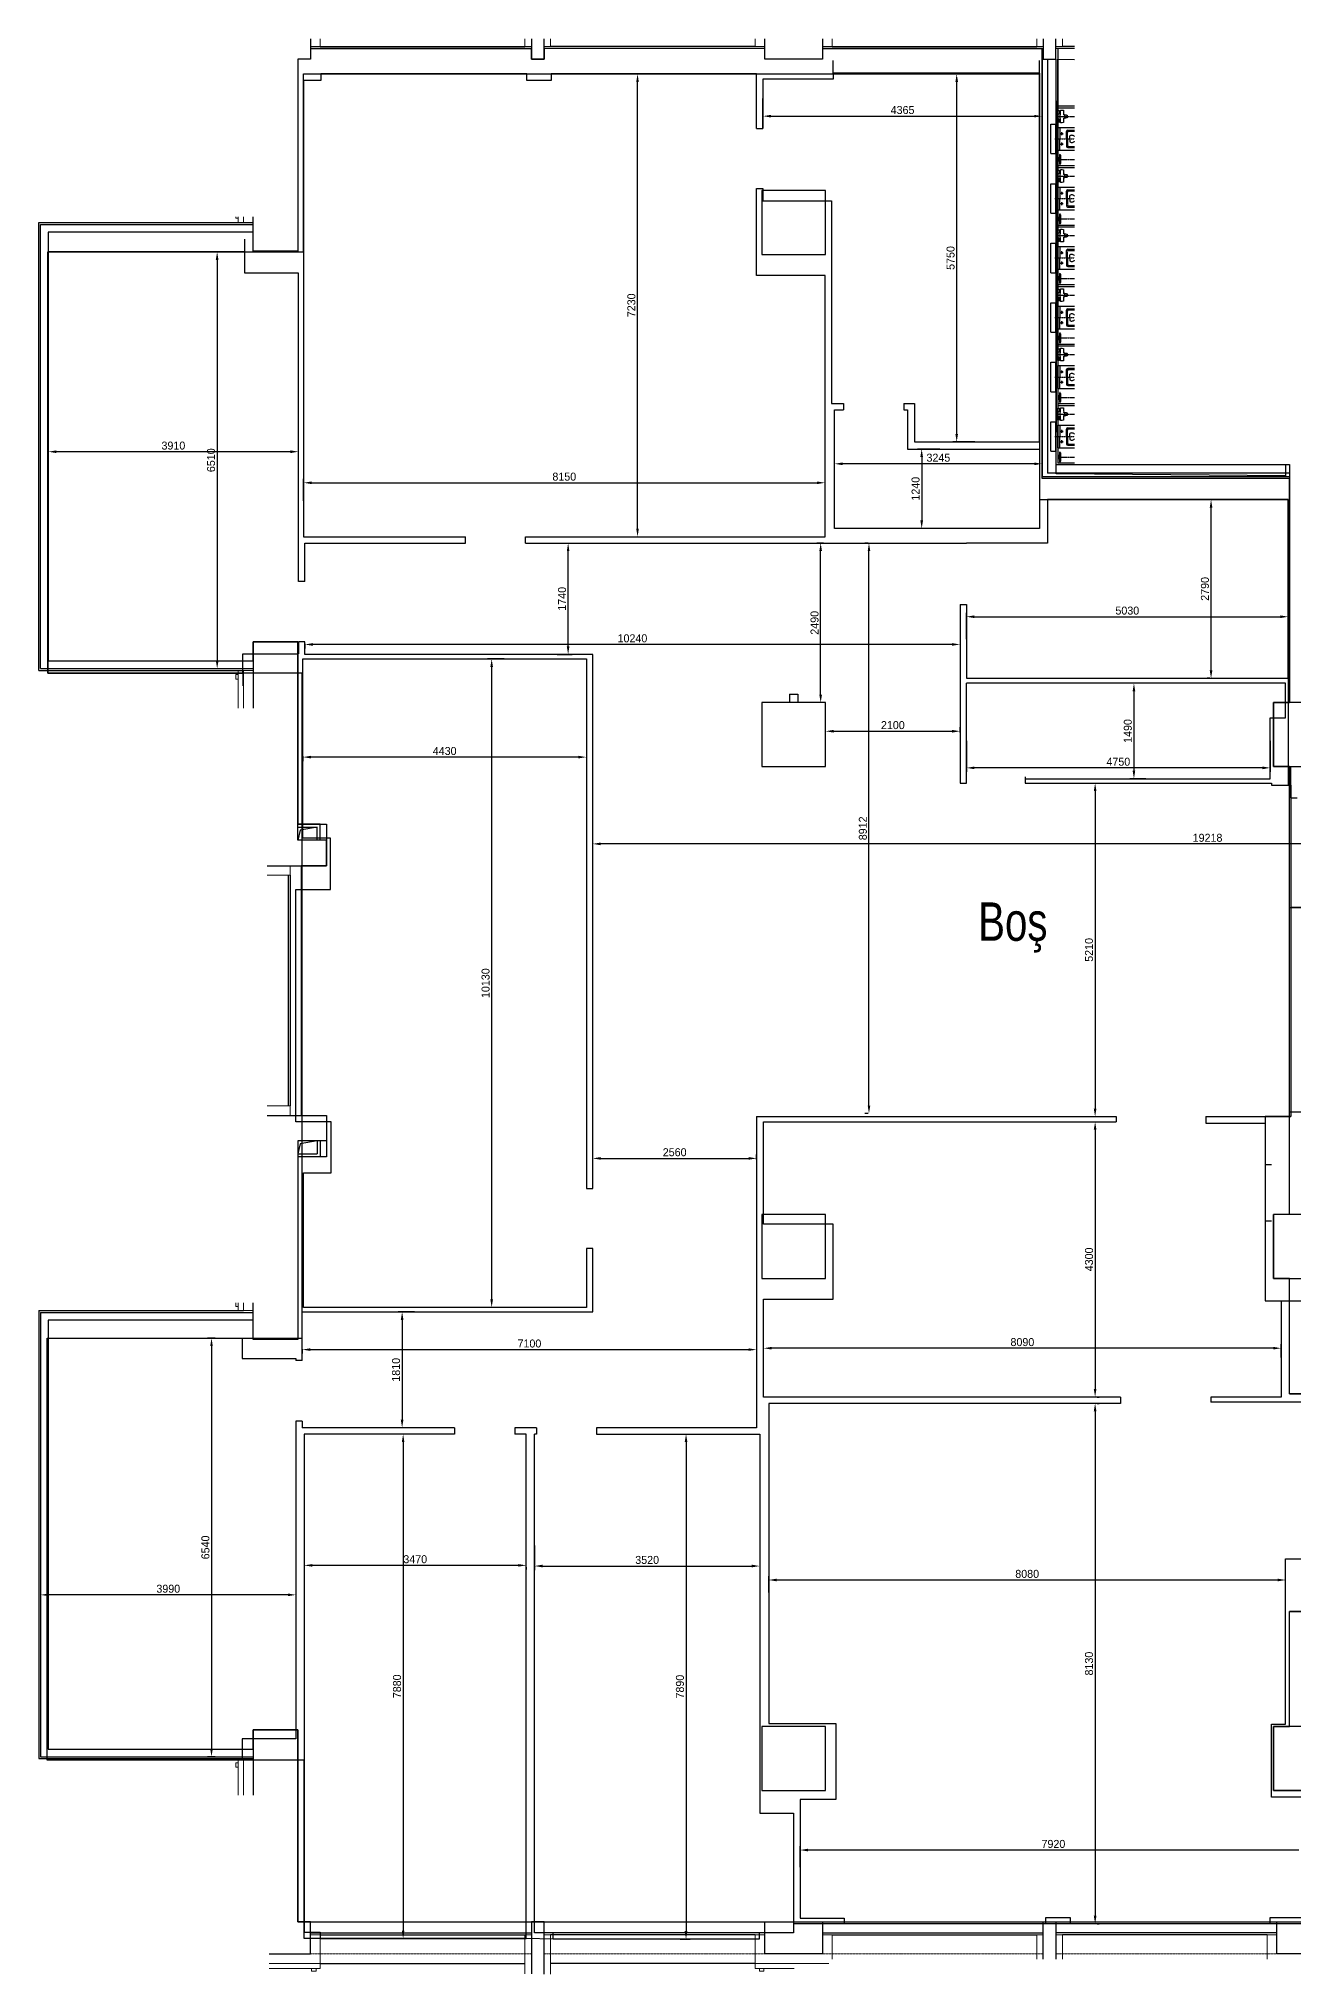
# Model space of a CAD drawing. Header units: millimetres. Extents: x 1339837 to 1379244, y -128283 to -98044.
# Drawn here: x 1339837 to 1359447, y -128283 to -98044 of the extents above; entities that cross this region are included whole.
import ezdxf

# ---------------------------------------------------------------- set-up
doc = ezdxf.new("R2010")
doc.units = ezdxf.units.MM
doc.linetypes.add('DASHDOT2', pattern=[12.7, 6.35, -3.175, 0, -3.175])
doc.linetypes.add('HIDDEN', pattern=[0.375, 0.25, -0.125])
for name, color, linetype in [('Baca', 7, 'Continuous'), ('Divar-esas', 7, 'Continuous'), ('Divar-komek', 7, 'Continuous'), ('Kafel', 7, 'Continuous'), ('OFFICE_BOUNDARY', 3, 'Continuous'), ('Pencere', 7, 'Continuous'), ('plita 2', 7, 'Continuous'), ('Santexnika', 7, 'Continuous'), ('sutun1', 7, 'Continuous'), ('Tavan', 7, 'Continuous')]:
    doc.layers.add(name, color=color, linetype=linetype)
doc.layers.add('Fasad detali', color=37, linetype='Continuous', lineweight=20)
doc.layers.add('obl. keramogranit', color=138, linetype='Continuous', lineweight=18, true_color=0x005252)
doc.layers.add('plita', color=182, linetype='Continuous', lineweight=5, true_color=0x3a07c5)
doc.styles.add('Yazilar', font='txt', dxfattribs={"width": 0.75})

msp = doc.modelspace()

# ---------------------------------------------------------------- linework, layer by layer
at = {"color": 1, "lineweight": 30}
for p, q in [((1343977, -101374), (1343977, -98594)), ((1343977, -98594), (1355477, -98594)), ((1355477, -98584), (1355477, -105244)), ((1339977, -107954), (1339977, -101374)), ((1339977, -101374), (1343977, -101374)), ((1355477, -105244), (1359367, -105244)), ((1359367, -105244), (1359367, -109704)), ((1343957, -107954), (1339977, -107954)), ((1343957, -118344), (1343957, -107954)), ((1359367, -109704), (1359407, -109704)), ((1359407, -109704), (1359407, -114884)), ((1359407, -114884), (1359007, -114884)), ((1359007, -114884), (1359007, -117764)), ((1359007, -117764), (1360057, -117764)), ((1339967, -124936), (1339967, -118344)), ((1339967, -118344), (1343957, -118344)), ((1343987, -124936), (1339967, -124936)), ((1343987, -127724), (1343987, -124936)), ((1359657, -127494), (1351637, -127494)), ((1351637, -127494), (1351637, -127634)), ((1347457, -127724), (1343987, -127724)), ((1347877, -127734), (1347457, -127724)), ((1351097, -127734), (1347877, -127734)), ((1351637, -127634), (1351097, -127634)), ((1351097, -127634), (1351097, -127734))]:
    msp.add_line(p, q, dxfattribs=at)
at = {"color": 18, "lineweight": -3, "true_color": 0x000000}
for p, q in [((1343977, -101374), (1343977, -98594)), ((1343977, -98594), (1355477, -98594)), ((1355477, -98584), (1355477, -105244)), ((1339977, -107954), (1339977, -101374)), ((1339977, -101374), (1343977, -101374)), ((1355477, -105244), (1359367, -105244)), ((1359367, -105244), (1359367, -109704)), ((1343957, -107954), (1339977, -107954)), ((1343957, -118344), (1343957, -107954)), ((1359407, -109704), (1359407, -109414)), ((1359407, -109414), (1360135, -109414)), ((1359367, -109704), (1359407, -109704)), ((1366235, -111614), (1359407, -111614)), ((1359407, -111614), (1359407, -114884)), ((1359407, -114884), (1359007, -114884)), ((1359007, -114884), (1359007, -117764)), ((1359007, -117764), (1360057, -117764)), ((1339967, -124936), (1339967, -118344)), ((1339967, -118344), (1343957, -118344)), ((1343987, -124936), (1339967, -124936)), ((1343987, -127724), (1343987, -124936)), ((1359657, -127494), (1351637, -127494)), ((1351637, -127494), (1351637, -127634)), ((1347457, -127724), (1343987, -127724)), ((1347877, -127734), (1347457, -127724)), ((1351097, -127734), (1347877, -127734)), ((1351637, -127634), (1351097, -127634)), ((1351097, -127634), (1351097, -127734))]:
    msp.add_line(p, q, dxfattribs=at)
at = {"color": 0, "lineweight": -2, "transparency": 16777216}
for p, q in [((1348853, -98594), (1349259, -98594)), ((1349197, -105699), (1349197, -98719)), ((1354470, -98594), (1354123, -98594)), ((1354185, -104219), (1354185, -98719)), ((1351157, -99090), (1351157, -99316)), ((1355522, -99090), (1355522, -99316)), ((1351282, -99254), (1355397, -99254)), ((1342363, -101374), (1342689, -101374)), ((1342626, -101499), (1342626, -107759)), ((1339987, -104445), (1339987, -104558)), ((1343772, -104496), (1340112, -104496)), ((1343897, -104495), (1343897, -104433)), ((1352277, -104737), (1352277, -104623)), ((1353921, -104454), (1353575, -104454)), ((1353638, -104579), (1353638, -105569)), ((1354470, -104344), (1354123, -104344)), ((1355522, -104857), (1355522, -104623)), ((1343977, -105264), (1343977, -104919)), ((1352127, -105264), (1352127, -104919)), ((1355397, -104685), (1352402, -104685)), ((1344102, -104981), (1352002, -104981)), ((1358140, -105244), (1358099, -105244)), ((1358161, -107909), (1358161, -105369)), ((1348853, -105824), (1349259, -105824)), ((1353921, -105694), (1353575, -105694)), ((1347940, -105924), (1348174, -105924)), ((1348112, -107539), (1348112, -106049)), ((1352105, -105924), (1351997, -105924)), ((1352059, -108289), (1352059, -106049)), ((1352799, -105924), (1352752, -105924)), ((1352814, -114710), (1352814, -106049)), ((1354337, -107427), (1354337, -107012)), ((1359367, -107427), (1359367, -107012)), ((1354237, -107306), (1354237, -107570)), ((1354462, -107074), (1359242, -107074)), ((1343997, -107495), (1343997, -107570)), ((1354112, -107507), (1344122, -107507)), ((1342363, -107884), (1342689, -107884)), ((1347111, -107734), (1346854, -107734)), ((1346917, -117739), (1346917, -107859)), ((1347940, -107664), (1348174, -107664)), ((1357227, -108114), (1356893, -108114)), ((1356956, -108239), (1356956, -109479)), ((1358140, -108034), (1358099, -108034)), ((1352105, -108414), (1351997, -108414)), ((1352137, -108882), (1352137, -108800)), ((1354237, -108882), (1354237, -108800)), ((1352262, -108863), (1354112, -108863)), ((1354337, -109012), (1354337, -109497)), ((1359087, -109012), (1359087, -109497)), ((1343967, -109250), (1343967, -109330)), ((1348272, -109267), (1344092, -109267)), ((1348397, -109250), (1348397, -109330)), ((1358962, -109435), (1354462, -109435)), ((1356238, -109674), (1356411, -109674)), ((1357140, -109604), (1356893, -109604)), ((1356349, -109799), (1356349, -114759)), ((1348497, -110593), (1348497, -110561)), ((1367589, -110623), (1348622, -110623)), ((1352799, -114835), (1352752, -114835)), ((1356238, -114884), (1356411, -114884)), ((1356349, -115089), (1356349, -119139)), ((1356380, -114964), (1356411, -114964)), ((1348497, -115553), (1348497, -115474)), ((1351057, -115553), (1351057, -115474)), ((1348622, -115536), (1350932, -115536)), ((1347111, -117864), (1346854, -117864)), ((1345709, -117934), (1345454, -117934)), ((1345517, -118059), (1345517, -119619)), ((1342597, -118344), (1342475, -118344)), ((1342538, -118469), (1342538, -124759)), ((1343957, -118515), (1343957, -118586)), ((1344082, -118524), (1350932, -118524)), ((1351057, -118515), (1351057, -118586)), ((1351167, -118649), (1351167, -118439)), ((1359132, -118502), (1351292, -118502)), ((1359257, -118649), (1359257, -118439)), ((1356380, -119264), (1356411, -119264)), ((1356380, -119364), (1356411, -119364)), ((1345549, -119744), (1345454, -119744)), ((1356349, -119489), (1356349, -127369)), ((1346305, -119844), (1345470, -119844)), ((1345533, -119969), (1345533, -127599)), ((1349863, -119844), (1350017, -119844)), ((1349955, -119969), (1349955, -127609)), ((1343987, -121154), (1343987, -121957)), ((1347587, -121585), (1347587, -121967)), ((1351107, -121585), (1351107, -121967)), ((1339867, -121884), (1339867, -122417)), ((1343857, -121884), (1343857, -122417)), ((1347332, -121894), (1344112, -121894)), ((1347457, -121920), (1347457, -121957)), ((1347712, -121905), (1350982, -121905)), ((1351247, -122320), (1351247, -122061)), ((1359202, -122123), (1351372, -122123)), ((1359327, -122320), (1359327, -122061)), ((1343732, -122355), (1339992, -122355)), ((1342597, -124884), (1342475, -124884)), ((1351737, -126608), (1351737, -126280)), ((1359532, -126342), (1351862, -126342)), ((1356380, -127494), (1356411, -127494)), ((1346305, -127724), (1345470, -127724)), ((1349863, -127734), (1350017, -127734))]:
    msp.add_line(p, q, dxfattribs=at)
for points in [[(1352257, -98584), (1352257, -98384)], [(1355477, -98584), (1355477, -98384)], [(1351057, -99444), (1351057, -98594), (1347847, -98594), (1347847, -98694), (1347467, -98694), (1347467, -98594), (1344247, -98594), (1344247, -98694), (1343977, -98694), (1343977, -105824), (1346507, -105824)], [(1353357, -103744), (1353527, -103744), (1353527, -104344), (1355477, -104344), (1355477, -98584), (1352257, -98584), (1352257, -98674), (1351157, -98674), (1351157, -99444)], [(1351157, -99444), (1351157, -98976)], [(1351057, -99444), (1351157, -99444)], [(1347447, -105824), (1352127, -105824), (1352127, -101744), (1351057, -101744), (1351057, -100384)], [(1351057, -100384), (1351157, -100384)], [(1351157, -100384), (1351157, -100574), (1352227, -100574), (1352227, -103744), (1352417, -103744)], [(1343057, -101374), (1343057, -101174)], [(1343897, -106524), (1343897, -101704), (1343057, -101704), (1343057, -101374), (1339977, -101374), (1339977, -107954), (1343027, -107954), (1343027, -107654), (1343897, -107654)], [(1353357, -103844), (1353417, -103844), (1353417, -104454), (1355477, -104454), (1355477, -105694), (1352277, -105694), (1352277, -103844), (1352417, -103844)], [(1352417, -103744), (1352417, -103844)], [(1353357, -103744), (1353357, -103844)], [(1354337, -106884), (1354337, -108034), (1359367, -108034), (1359367, -105244), (1355607, -105244), (1355607, -105924), (1354337, -105924)], [(1346507, -105924), (1346507, -105824)], [(1347447, -105924), (1347447, -105824)], [(1343997, -106524), (1343997, -105924), (1346507, -105924)], [(1347447, -105924), (1354237, -105924)], [(1354237, -105924), (1354337, -105924)], [(1343997, -106524), (1343897, -106524)], [(1354237, -106884), (1354237, -109674), (1354337, -109674), (1354337, -109574)], [(1354237, -106884), (1354337, -106884)], [(1343997, -107464), (1343897, -107464)], [(1343897, -107464), (1343897, -107654)], [(1348397, -116004), (1348497, -116004), (1348497, -107664), (1343997, -107664), (1343997, -107464)], [(1343027, -107954), (1343027, -108154)], [(1348397, -116944), (1348397, -117864), (1343977, -117864), (1343977, -115764), (1344407, -115764), (1344407, -114964), (1343857, -114964), (1343857, -111334), (1344397, -111334), (1344397, -110534), (1343967, -110534), (1343967, -107734), (1348397, -107734), (1348397, -116004)], [(1355257, -109604), (1359087, -109604), (1359087, -108654), (1359327, -108654), (1359327, -108114), (1354337, -108114)], [(1354337, -109574), (1354337, -108114)], [(1355257, -109574), (1355257, -109674), (1359107, -109674)], [(1359107, -109674), (1359107, -109704), (1359407, -109704)], [(1359407, -109904), (1359407, -109704)], [(1359407, -109904), (1359507, -109904)], [(1359407, -111614), (1359407, -114884)], [(1359407, -111614), (1359507, -111614)], [(1351057, -114884), (1351057, -119744), (1348557, -119744)], [(1351057, -114884), (1356677, -114884)], [(1356677, -114884), (1356677, -114964)], [(1358077, -114884), (1358077, -114984)], [(1358077, -114884), (1359407, -114884)], [(1356747, -119264), (1351167, -119264), (1351167, -117734), (1352257, -117734), (1352257, -116564), (1351167, -116564), (1351167, -114964), (1356677, -114964)], [(1358077, -114984), (1359007, -114984), (1359007, -115634), (1359007, -116514)], [(1359007, -115634), (1359107, -115634)], [(1359007, -116514), (1359007, -117764), (1359257, -117764), (1359257, -119264), (1358157, -119264)], [(1359007, -116514), (1359107, -116514)], [(1343957, -117934), (1348497, -117934), (1348497, -116944), (1348397, -116944)], [(1363907, -117994), (1363807, -117994), (1363807, -116844), (1362097, -116844), (1362097, -117274), (1360297, -117274), (1360297, -117504), (1360057, -117504), (1360057, -119344), (1358157, -119344)], [(1343957, -118694), (1343957, -117934)], [(1339967, -124924), (1339967, -118344), (1343017, -118344), (1343017, -118664), (1343857, -118664), (1343857, -118694)], [(1343957, -118694), (1343857, -118694)], [(1356747, -119364), (1351247, -119364), (1351247, -124364), (1352297, -124364), (1352297, -125554), (1351737, -125554), (1351737, -127404), (1352427, -127404), (1352427, -127494)], [(1356747, -119264), (1356747, -119364)], [(1358157, -119264), (1358157, -119344)], [(1343857, -119644), (1343857, -124604), (1343017, -124604), (1343017, -124924), (1339967, -124924)], [(1343957, -119644), (1343857, -119644)], [(1343957, -119644), (1343957, -119744)], [(1346337, -119744), (1343957, -119744)], [(1346337, -119744), (1346337, -119844)], [(1347617, -119744), (1347277, -119744)], [(1347277, -119744), (1347277, -119844)], [(1347617, -119744), (1347617, -119844)], [(1348557, -119744), (1348557, -119844)], [(1346337, -119844), (1343987, -119844), (1343987, -127624), (1344237, -127624), (1344237, -127724), (1347457, -127724), (1347457, -119847), (1347277, -119847)], [(1348557, -119844), (1351107, -119844), (1351107, -125764), (1351637, -125764), (1351637, -127634), (1351097, -127634), (1351097, -127734), (1347877, -127734), (1347877, -127634), (1347587, -127634), (1347587, -119844)], [(1347617, -119844), (1347587, -119844)], [(1359087, -127494), (1359087, -127394), (1359657, -127394), (1359657, -125514), (1359107, -125514), (1359107, -124374), (1359327, -124374), (1359327, -121794), (1360067, -121794), (1360067, -124124)], [(1355577, -127494), (1352427, -127494)], [(1355577, -127494), (1355577, -127394), (1355957, -127394), (1355957, -127494)], [(1359087, -127494), (1355957, -127494)]]:
    msp.add_lwpolyline(points)
at = {"color": 0, "transparency": 16777216}
for points in [[(1349176, -98719), (1349217, -98719), (1349197, -98594)], [(1354165, -98719), (1354206, -98719), (1354185, -98594)], [(1351282, -99233), (1351282, -99274), (1351157, -99254)], [(1355397, -99233), (1355397, -99274), (1355522, -99254)], [(1342605, -101499), (1342647, -101499), (1342626, -101374)], [(1354165, -104219), (1354206, -104219), (1354185, -104344)], [(1340112, -104475), (1340112, -104517), (1339987, -104496)], [(1343772, -104475), (1343772, -104517), (1343897, -104496)], [(1353617, -104579), (1353659, -104579), (1353638, -104454)], [(1352402, -104664), (1352402, -104706), (1352277, -104685)], [(1355397, -104664), (1355397, -104706), (1355522, -104685)], [(1344102, -104961), (1344102, -105002), (1343977, -104981)], [(1352002, -104961), (1352002, -105002), (1352127, -104981)], [(1358140, -105369), (1358182, -105369), (1358161, -105244)], [(1349176, -105699), (1349217, -105699), (1349197, -105824)], [(1353617, -105569), (1353659, -105569), (1353638, -105694)], [(1348091, -106049), (1348132, -106049), (1348112, -105924)], [(1352038, -106049), (1352080, -106049), (1352059, -105924)], [(1352794, -106049), (1352835, -106049), (1352814, -105924)], [(1354462, -107053), (1354462, -107095), (1354337, -107074)], [(1359242, -107053), (1359242, -107095), (1359367, -107074)], [(1344122, -107486), (1344122, -107528), (1343997, -107507)], [(1348091, -107539), (1348132, -107539), (1348112, -107664)], [(1354112, -107486), (1354112, -107528), (1354237, -107507)], [(1342605, -107759), (1342647, -107759), (1342626, -107884)], [(1346896, -107859), (1346937, -107859), (1346917, -107734)], [(1358140, -107909), (1358182, -107909), (1358161, -108034)], [(1356935, -108239), (1356976, -108239), (1356956, -108114)], [(1352038, -108289), (1352080, -108289), (1352059, -108414)], [(1352262, -108842), (1352262, -108884), (1352137, -108863)], [(1354112, -108842), (1354112, -108884), (1354237, -108863)], [(1344092, -109246), (1344092, -109288), (1343967, -109267)], [(1348272, -109246), (1348272, -109288), (1348397, -109267)], [(1354462, -109414), (1354462, -109456), (1354337, -109435)], [(1358962, -109414), (1358962, -109456), (1359087, -109435)], [(1356328, -109799), (1356370, -109799), (1356349, -109674)], [(1356935, -109479), (1356976, -109479), (1356956, -109604)], [(1348622, -110602), (1348622, -110644), (1348497, -110623)], [(1352794, -114710), (1352835, -114710), (1352814, -114835)], [(1356328, -114759), (1356370, -114759), (1356349, -114884)], [(1356328, -115089), (1356370, -115089), (1356349, -114964)], [(1348622, -115515), (1348622, -115557), (1348497, -115536)], [(1350932, -115515), (1350932, -115557), (1351057, -115536)], [(1346896, -117739), (1346937, -117739), (1346917, -117864)], [(1345496, -118059), (1345538, -118059), (1345517, -117934)], [(1342517, -118469), (1342558, -118469), (1342538, -118344)], [(1344082, -118503), (1344082, -118544), (1343957, -118524)], [(1350932, -118503), (1350932, -118544), (1351057, -118524)], [(1351292, -118481), (1351292, -118522), (1351167, -118502)], [(1359132, -118481), (1359132, -118522), (1359257, -118502)], [(1356328, -119139), (1356370, -119139), (1356349, -119264)], [(1356328, -119489), (1356370, -119489), (1356349, -119364)], [(1345496, -119619), (1345538, -119619), (1345517, -119744)], [(1345512, -119969), (1345553, -119969), (1345533, -119844)], [(1349934, -119969), (1349976, -119969), (1349955, -119844)], [(1344112, -121874), (1344112, -121915), (1343987, -121894)], [(1347332, -121874), (1347332, -121915), (1347457, -121894)], [(1347712, -121884), (1347712, -121926), (1347587, -121905)], [(1350982, -121884), (1350982, -121926), (1351107, -121905)], [(1351372, -122102), (1351372, -122144), (1351247, -122123)], [(1359202, -122102), (1359202, -122144), (1359327, -122123)], [(1339992, -122334), (1339992, -122376), (1339867, -122355)], [(1343732, -122334), (1343732, -122376), (1343857, -122355)], [(1342517, -124759), (1342558, -124759), (1342538, -124884)], [(1351862, -126321), (1351862, -126363), (1351737, -126342)], [(1345512, -127599), (1345553, -127599), (1345533, -127724)], [(1349934, -127609), (1349976, -127609), (1349955, -127734)], [(1356328, -127369), (1356370, -127369), (1356349, -127494)]]:
    msp.add_solid(points, dxfattribs=at)
at = {"layer": 'Baca'}
for points in [[(1344187, -110364), (1343922, -110411), (1343887, -110564)], [(1344187, -115264), (1343922, -115311), (1343887, -115464)]]:
    msp.add_lwpolyline(points, dxfattribs=at)
at = {"layer": 'Divar-esas'}
for p, q in [((1351572, -108284), (1351572, -108414)), ((1351572, -108284), (1351702, -108284)), ((1351702, -108284), (1351702, -108414))]:
    msp.add_line(p, q, dxfattribs=at)
at = {"layer": 'Divar-komek'}
for p, q in [((1355607, -98364), (1355607, -104829)), ((1355737, -98364), (1355737, -104699)), ((1359387, -104829), (1355607, -104829)), ((1359387, -104699), (1355737, -104699)), ((1344237, -128114), (1347437, -128114)), ((1351037, -128114), (1347837, -128114))]:
    msp.add_line(p, q, dxfattribs=at)
at = {"layer": 'Fasad detali'}
for p, q in [((1342917, -100849), (1342917, -100824)), ((1342957, -100849), (1342917, -100849)), ((1342957, -100914), (1342957, -100824)), ((1342957, -100914), (1343037, -100914)), ((1342957, -107914), (1342957, -108504)), ((1342957, -107914), (1343037, -107914)), ((1342917, -107979), (1342917, -108049)), ((1342957, -107979), (1342917, -107979)), ((1342957, -108049), (1342917, -108049)), ((1342917, -117849), (1342917, -117794)), ((1342957, -117849), (1342917, -117849)), ((1342957, -117914), (1342957, -117794)), ((1342957, -117914), (1343037, -117914)), ((1342917, -125049), (1342917, -124979)), ((1342957, -124979), (1342917, -124979)), ((1342957, -125049), (1342917, -125049)), ((1342957, -125486), (1342957, -124914)), ((1342957, -124914), (1343037, -124914)), ((1343437, -128194), (1344237, -128194)), ((1344102, -128194), (1344102, -128234)), ((1344172, -128194), (1344172, -128234)), ((1344237, -128194), (1344237, -128114)), ((1351037, -128194), (1351037, -128114)), ((1351037, -128194), (1351647, -128194)), ((1351102, -128194), (1351102, -128234)), ((1351172, -128194), (1351172, -128234)), ((1344102, -128234), (1344172, -128234)), ((1351102, -128234), (1351172, -128234))]:
    msp.add_line(p, q, dxfattribs=at)
at = {"layer": 'Kafel'}
for p, q in [((1355767, -98194), (1355767, -104674)), ((1355737, -98364), (1355737, -104674)), ((1356027, -104674), (1355767, -104674))]:
    msp.add_line(p, q, dxfattribs=at)
at = {"layer": 'obl. keramogranit'}
for p, q in [((1344087, -98164), (1344237, -98164)), ((1344237, -98164), (1344237, -98044)), ((1347437, -98164), (1347437, -98044)), ((1347537, -98164), (1347437, -98164)), ((1347737, -98164), (1347837, -98164)), ((1347837, -98164), (1347837, -98044)), ((1351037, -98164), (1351037, -98044)), ((1351037, -98164), (1351187, -98164)), ((1352237, -98164), (1352087, -98164)), ((1352237, -98164), (1352237, -98044)), ((1355437, -98164), (1355437, -98044)), ((1355537, -98164), (1355437, -98164)), ((1355737, -98164), (1355837, -98164)), ((1355837, -98164), (1355837, -98044)), ((1343037, -100824), (1343037, -100914)), ((1343037, -108504), (1343037, -107914)), ((1343037, -107914), (1343187, -107914)), ((1343767, -111114), (1343767, -110964)), ((1343407, -111114), (1343767, -111114)), ((1343407, -114714), (1343767, -114714)), ((1343767, -114714), (1343767, -114864)), ((1343037, -117794), (1343037, -117914)), ((1343037, -117914), (1343187, -117914)), ((1343037, -125486), (1343037, -124914)), ((1343037, -124914), (1343187, -124914)), ((1344087, -127664), (1344237, -127664)), ((1344237, -127664), (1344237, -128114)), ((1347437, -127664), (1347437, -128274)), ((1347437, -127664), (1347537, -127664)), ((1347837, -127664), (1347737, -127664)), ((1347837, -127664), (1347837, -128283)), ((1351037, -127664), (1351037, -128114)), ((1351037, -127664), (1351187, -127664)), ((1352237, -127664), (1352087, -127664)), ((1352237, -127664), (1352237, -128044)), ((1355437, -127664), (1355437, -128044)), ((1355437, -127664), (1355537, -127664)), ((1355837, -127664), (1355737, -127664)), ((1355837, -127664), (1355837, -128044)), ((1359037, -127664), (1359037, -128044)), ((1359037, -127664), (1359187, -127664)), ((1343437, -128114), (1344237, -128114)), ((1352187, -128114), (1351037, -128114))]:
    msp.add_line(p, q, dxfattribs=at)
at = {"layer": 'OFFICE_BOUNDARY'}
for points in [[(1359657, -127494), (1351637, -127494), (1351637, -127634), (1351097, -127634), (1351097, -127734), (1347877, -127734), (1347457, -127724), (1343987, -127724), (1343987, -124936), (1339967, -124936), (1339967, -118344), (1343957, -118344), (1343957, -107954), (1339977, -107954), (1339977, -101374), (1343977, -101374), (1343977, -98594), (1355477, -98594), (1355477, -98594), (1355477, -105244), (1359367, -105244), (1359367, -109704), (1359407, -109704), (1359407, -109414), (1360135, -109414)], [(1366235, -111614), (1359407, -111614), (1359407, -114884), (1359007, -114884), (1359007, -117764), (1360057, -117764)]]:
    msp.add_lwpolyline(points, dxfattribs=at)
at = {"layer": 'Pencere'}
for p, q in [((1344087, -98194), (1347537, -98194)), ((1344237, -98164), (1347437, -98164)), ((1351187, -98194), (1347737, -98194)), ((1351037, -98164), (1347837, -98164)), ((1352087, -98194), (1355537, -98194)), ((1352237, -98164), (1355437, -98164)), ((1356027, -98194), (1355737, -98194)), ((1356027, -98164), (1355837, -98164)), ((1339837, -100914), (1343187, -100914)), ((1339837, -107914), (1339837, -100914)), ((1339867, -100944), (1343187, -100944)), ((1339867, -107884), (1339867, -100944)), ((1339837, -107914), (1343037, -107914)), ((1339867, -107884), (1343187, -107884)), ((1343737, -111114), (1343737, -114714)), ((1343767, -111114), (1343767, -114714)), ((1339837, -117914), (1339837, -124914)), ((1339837, -117914), (1343037, -117914)), ((1339867, -117944), (1339867, -124884)), ((1339867, -117944), (1343187, -117944)), ((1339867, -124884), (1343187, -124884)), ((1339837, -124914), (1343187, -124914)), ((1344087, -127634), (1347537, -127634)), ((1344237, -127664), (1347437, -127664)), ((1351187, -127634), (1347737, -127634)), ((1351037, -127664), (1347837, -127664)), ((1352087, -127634), (1355537, -127634)), ((1352237, -127664), (1355437, -127664)), ((1359187, -127634), (1355737, -127634)), ((1359037, -127664), (1355837, -127664))]:
    msp.add_line(p, q, dxfattribs=at)
at = {"layer": 'plita', "linetype": 'HIDDEN', "ltscale": 5}
for p, q in [((1339987, -101064), (1343187, -101064)), ((1339987, -101064), (1339987, -107764)), ((1339987, -101064), (1339987, -107764)), ((1339987, -107764), (1343187, -107764)), ((1339987, -118064), (1343187, -118064)), ((1339987, -124764), (1339987, -118064)), ((1339987, -124764), (1339987, -118064)), ((1339987, -124764), (1343187, -124764)), ((1344087, -127964), (1347537, -127964)), ((1347737, -127964), (1351187, -127964)), ((1355537, -127964), (1352087, -127964)), ((1355737, -127964), (1359187, -127964))]:
    msp.add_line(p, q, dxfattribs=at)
at = {"layer": 'plita 2'}
for p, q in [((1343887, -110364), (1344187, -110364)), ((1343937, -110964), (1343937, -114864)), ((1343887, -115464), (1344187, -115464))]:
    msp.add_line(p, q, dxfattribs=at)
for points in [[(1344187, -110564), (1344187, -110364)], [(1344187, -115264), (1344187, -115464)]]:
    msp.add_lwpolyline(points, dxfattribs=at)
at = {"layer": 'Santexnika'}
for p, q in [((1355767, -99094), (1356027, -99094)), ((1355767, -99124), (1356027, -99124)), ((1355767, -99352), (1355767, -99166)), ((1355794, -99173), (1355794, -99217)), ((1355808, -99179), (1355794, -99179)), ((1355657, -99379), (1355737, -99379)), ((1355657, -99839), (1355657, -99379)), ((1355737, -99839), (1355737, -99379)), ((1355767, -99786), (1355767, -99431)), ((1355767, -99431), (1356027, -99431)), ((1355805, -99212), (1355794, -99212)), ((1355794, -99344), (1355794, -99300)), ((1355805, -99306), (1355794, -99306)), ((1355808, -99339), (1355794, -99339)), ((1355799, -99431), (1355799, -99609)), ((1355870, -99237), (1355870, -99280)), ((1355922, -99473), (1356027, -99473)), ((1355767, -99786), (1356027, -99786)), ((1355799, -99786), (1355799, -99609)), ((1355808, -99529), (1355852, -99529)), ((1355808, -99690), (1355852, -99690)), ((1355830, -99550), (1355830, -99505)), ((1355830, -99712), (1355830, -99666)), ((1355901, -99609), (1355901, -99494)), ((1355901, -99609), (1355901, -99723)), ((1355916, -99609), (1355916, -99511)), ((1355916, -99609), (1355916, -99706)), ((1355922, -99744), (1356027, -99744)), ((1355938, -99490), (1356027, -99490)), ((1355938, -99727), (1356027, -99727)), ((1355952, -99609), (1355952, -99562)), ((1355952, -99609), (1355952, -99655)), ((1355657, -99839), (1355737, -99839)), ((1355767, -99899), (1355767, -99958)), ((1355767, -100024), (1356027, -100024)), ((1355767, -100054), (1356027, -100054)), ((1355784, -99950), (1355784, -99907)), ((1355795, -99912), (1355784, -99912)), ((1355795, -99945), (1355784, -99945)), ((1355795, -100004), (1355795, -99854)), ((1355795, -99864), (1355812, -99864)), ((1355795, -99993), (1355812, -99993)), ((1355805, -99864), (1355805, -99854)), ((1355805, -100004), (1355805, -99993)), ((1355812, -99993), (1355812, -99864)), ((1355657, -100309), (1355737, -100309)), ((1355657, -100769), (1355657, -100309)), ((1355737, -100769), (1355737, -100309)), ((1355767, -100282), (1355767, -100096)), ((1355767, -100716), (1355767, -100361)), ((1355767, -100361), (1356027, -100361)), ((1355794, -100103), (1355794, -100147)), ((1355808, -100109), (1355794, -100109)), ((1355805, -100142), (1355794, -100142)), ((1355794, -100274), (1355794, -100230)), ((1355805, -100236), (1355794, -100236)), ((1355808, -100269), (1355794, -100269)), ((1355799, -100361), (1355799, -100539)), ((1355870, -100167), (1355870, -100210)), ((1355799, -100716), (1355799, -100539)), ((1355808, -100459), (1355852, -100459)), ((1355808, -100620), (1355852, -100620)), ((1355830, -100480), (1355830, -100435)), ((1355830, -100642), (1355830, -100596)), ((1355901, -100539), (1355901, -100424)), ((1355901, -100539), (1355901, -100653)), ((1355916, -100539), (1355916, -100441)), ((1355916, -100539), (1355916, -100636)), ((1355922, -100403), (1356027, -100403)), ((1355922, -100674), (1356027, -100674)), ((1355938, -100420), (1356027, -100420)), ((1355938, -100657), (1356027, -100657)), ((1355952, -100539), (1355952, -100492)), ((1355952, -100539), (1355952, -100585)), ((1355657, -100769), (1355737, -100769)), ((1355767, -100716), (1356027, -100716)), ((1355767, -100829), (1355767, -100888)), ((1355767, -100954), (1356027, -100954)), ((1355767, -100984), (1356027, -100984)), ((1355784, -100880), (1355784, -100837)), ((1355795, -100842), (1355784, -100842)), ((1355795, -100875), (1355784, -100875)), ((1355795, -100934), (1355795, -100784)), ((1355795, -100794), (1355812, -100794)), ((1355795, -100923), (1355812, -100923)), ((1355805, -100794), (1355805, -100784)), ((1355805, -100934), (1355805, -100923)), ((1355812, -100923), (1355812, -100794)), ((1355657, -101239), (1355737, -101239)), ((1355657, -101699), (1355657, -101239)), ((1355737, -101699), (1355737, -101239)), ((1355767, -101212), (1355767, -101026)), ((1355767, -101646), (1355767, -101291)), ((1355767, -101291), (1356027, -101291)), ((1355794, -101033), (1355794, -101077)), ((1355808, -101039), (1355794, -101039)), ((1355805, -101072), (1355794, -101072)), ((1355794, -101204), (1355794, -101160)), ((1355805, -101166), (1355794, -101166)), ((1355808, -101199), (1355794, -101199)), ((1355799, -101291), (1355799, -101469)), ((1355870, -101097), (1355870, -101140)), ((1355799, -101646), (1355799, -101469)), ((1355808, -101389), (1355852, -101389)), ((1355808, -101550), (1355852, -101550)), ((1355830, -101410), (1355830, -101365)), ((1355830, -101572), (1355830, -101526)), ((1355901, -101469), (1355901, -101354)), ((1355901, -101469), (1355901, -101583)), ((1355916, -101469), (1355916, -101371)), ((1355916, -101469), (1355916, -101566)), ((1355922, -101333), (1356027, -101333)), ((1355938, -101350), (1356027, -101350)), ((1355938, -101587), (1356027, -101587)), ((1355952, -101469), (1355952, -101422)), ((1355952, -101469), (1355952, -101515)), ((1355657, -101699), (1355737, -101699)), ((1355767, -101646), (1356027, -101646)), ((1355767, -101759), (1355767, -101818)), ((1355767, -101884), (1356027, -101884)), ((1355784, -101810), (1355784, -101767)), ((1355795, -101772), (1355784, -101772)), ((1355795, -101805), (1355784, -101805)), ((1355795, -101864), (1355795, -101714)), ((1355795, -101724), (1355812, -101724)), ((1355795, -101853), (1355812, -101853)), ((1355805, -101724), (1355805, -101714)), ((1355805, -101864), (1355805, -101853)), ((1355812, -101853), (1355812, -101724)), ((1355922, -101604), (1356027, -101604)), ((1355657, -102169), (1355737, -102169)), ((1355657, -102629), (1355657, -102169)), ((1355737, -102629), (1355737, -102169)), ((1355767, -101914), (1356027, -101914)), ((1355767, -102142), (1355767, -101956)), ((1355794, -101963), (1355794, -102007)), ((1355808, -101969), (1355794, -101969)), ((1355805, -102002), (1355794, -102002)), ((1355794, -102134), (1355794, -102090)), ((1355805, -102096), (1355794, -102096)), ((1355808, -102129), (1355794, -102129)), ((1355870, -102027), (1355870, -102070)), ((1355767, -102576), (1355767, -102221)), ((1355767, -102221), (1356027, -102221)), ((1355799, -102221), (1355799, -102399)), ((1355799, -102576), (1355799, -102399)), ((1355808, -102319), (1355852, -102319)), ((1355808, -102480), (1355852, -102480)), ((1355830, -102340), (1355830, -102295)), ((1355830, -102502), (1355830, -102456)), ((1355901, -102399), (1355901, -102284)), ((1355901, -102399), (1355901, -102513)), ((1355916, -102399), (1355916, -102301)), ((1355916, -102399), (1355916, -102496)), ((1355922, -102263), (1356027, -102263)), ((1355938, -102280), (1356027, -102280)), ((1355952, -102399), (1355952, -102352)), ((1355952, -102399), (1355952, -102445)), ((1355657, -102629), (1355737, -102629)), ((1355767, -102576), (1356027, -102576)), ((1355767, -102689), (1355767, -102748)), ((1355784, -102740), (1355784, -102697)), ((1355795, -102702), (1355784, -102702)), ((1355795, -102735), (1355784, -102735)), ((1355795, -102794), (1355795, -102644)), ((1355795, -102654), (1355812, -102654)), ((1355795, -102783), (1355812, -102783)), ((1355805, -102654), (1355805, -102644)), ((1355805, -102794), (1355805, -102783)), ((1355812, -102783), (1355812, -102654)), ((1355922, -102534), (1356027, -102534)), ((1355938, -102517), (1356027, -102517)), ((1355657, -103099), (1355737, -103099)), ((1355657, -103559), (1355657, -103099)), ((1355737, -103559), (1355737, -103099)), ((1355767, -102814), (1356027, -102814)), ((1355767, -102814), (1356027, -102814)), ((1355767, -102844), (1356027, -102844)), ((1355767, -102844), (1356027, -102844)), ((1355767, -103072), (1355767, -102886)), ((1355794, -102893), (1355794, -102937)), ((1355808, -102899), (1355794, -102899)), ((1355805, -102932), (1355794, -102932)), ((1355794, -103064), (1355794, -103020)), ((1355805, -103026), (1355794, -103026)), ((1355808, -103059), (1355794, -103059)), ((1355870, -102957), (1355870, -103000)), ((1355767, -103506), (1355767, -103151)), ((1355767, -103151), (1356027, -103151)), ((1355799, -103151), (1355799, -103329)), ((1355799, -103506), (1355799, -103329)), ((1355808, -103249), (1355852, -103249)), ((1355808, -103410), (1355852, -103410)), ((1355830, -103270), (1355830, -103225)), ((1355830, -103432), (1355830, -103386)), ((1355901, -103329), (1355901, -103214)), ((1355901, -103329), (1355901, -103443)), ((1355916, -103329), (1355916, -103231)), ((1355916, -103329), (1355916, -103426)), ((1355922, -103193), (1356027, -103193)), ((1355938, -103210), (1356027, -103210)), ((1355952, -103329), (1355952, -103282)), ((1355952, -103329), (1355952, -103375)), ((1355657, -103559), (1355737, -103559)), ((1355767, -103506), (1356027, -103506)), ((1355767, -103619), (1355767, -103678)), ((1355784, -103670), (1355784, -103627)), ((1355795, -103632), (1355784, -103632)), ((1355795, -103665), (1355784, -103665)), ((1355795, -103724), (1355795, -103574)), ((1355795, -103584), (1355812, -103584)), ((1355795, -103713), (1355812, -103713)), ((1355805, -103584), (1355805, -103574)), ((1355805, -103724), (1355805, -103713)), ((1355812, -103713), (1355812, -103584)), ((1355922, -103464), (1356027, -103464)), ((1355938, -103447), (1356027, -103447)), ((1355767, -103744), (1356027, -103744)), ((1355767, -103744), (1356027, -103744)), ((1355767, -103774), (1356027, -103774)), ((1355767, -103774), (1356027, -103774)), ((1355767, -104002), (1355767, -103816)), ((1355794, -103823), (1355794, -103867)), ((1355808, -103829), (1355794, -103829)), ((1355805, -103862), (1355794, -103862)), ((1355794, -103994), (1355794, -103950)), ((1355805, -103956), (1355794, -103956)), ((1355808, -103989), (1355794, -103989)), ((1355870, -103887), (1355870, -103930)), ((1355657, -104029), (1355737, -104029)), ((1355657, -104489), (1355657, -104029)), ((1355737, -104489), (1355737, -104029)), ((1355767, -104436), (1355767, -104081)), ((1355767, -104081), (1356027, -104081)), ((1355799, -104081), (1355799, -104259)), ((1355799, -104436), (1355799, -104259)), ((1355808, -104179), (1355852, -104179)), ((1355830, -104200), (1355830, -104155)), ((1355830, -104362), (1355830, -104316)), ((1355901, -104259), (1355901, -104144)), ((1355901, -104259), (1355901, -104373)), ((1355916, -104259), (1355916, -104161)), ((1355916, -104259), (1355916, -104356)), ((1355922, -104123), (1356027, -104123)), ((1355938, -104140), (1356027, -104140)), ((1355952, -104259), (1355952, -104212)), ((1355952, -104259), (1355952, -104305)), ((1355657, -104489), (1355737, -104489)), ((1355767, -104436), (1356027, -104436)), ((1355767, -104549), (1355767, -104608)), ((1355784, -104600), (1355784, -104557)), ((1355795, -104562), (1355784, -104562)), ((1355795, -104595), (1355784, -104595)), ((1355795, -104654), (1355795, -104504)), ((1355795, -104514), (1355812, -104514)), ((1355805, -104514), (1355805, -104504)), ((1355808, -104340), (1355852, -104340)), ((1355812, -104643), (1355812, -104514)), ((1355922, -104394), (1356027, -104394)), ((1355938, -104377), (1356027, -104377)), ((1355795, -104643), (1355812, -104643)), ((1355805, -104654), (1355805, -104643))]:
    msp.add_line(p, q, dxfattribs=at)
at = {"layer": 'Santexnika', "color": 26, "linetype": 'DASHDOT2', "true_color": 0x791e15}
for p, q in [((1355767, -99259), (1356027, -99259)), ((1355717, -99609), (1356027, -99609)), ((1355767, -99929), (1356027, -99929)), ((1355767, -100189), (1356027, -100189)), ((1355717, -100539), (1356027, -100539)), ((1355767, -100859), (1356027, -100859)), ((1355767, -101119), (1356027, -101119)), ((1355717, -101469), (1356027, -101469)), ((1355767, -101789), (1356027, -101789)), ((1355767, -102049), (1356027, -102049)), ((1355717, -102399), (1356027, -102399)), ((1355767, -102719), (1356027, -102719)), ((1355767, -102979), (1356027, -102979)), ((1355717, -103329), (1356027, -103329)), ((1355767, -103649), (1356027, -103649)), ((1355767, -103909), (1356027, -103909)), ((1355717, -104259), (1356027, -104259)), ((1355767, -104579), (1356027, -104579))]:
    msp.add_line(p, q, dxfattribs=at)
at = {"layer": 'Santexnika'}
for points in [[(1356027, -99571), (1356026, -99571), (1356017, -99563), (1356007, -99558), (1355996, -99554), (1355985, -99553), (1355974, -99554), (1355963, -99557), (1355952, -99562)], [(1355952, -99655), (1355963, -99660), (1355974, -99664), (1355985, -99665), (1355996, -99663), (1356007, -99660), (1356017, -99654), (1356026, -99647), (1356027, -99646)], [(1356027, -100501), (1356026, -100501), (1356017, -100493), (1356007, -100488), (1355996, -100484), (1355985, -100483), (1355974, -100484), (1355963, -100487), (1355952, -100492)], [(1355952, -100585), (1355963, -100590), (1355974, -100594), (1355985, -100595), (1355996, -100593), (1356007, -100590), (1356017, -100584), (1356026, -100577), (1356027, -100576)], [(1356027, -101431), (1356026, -101431), (1356017, -101423), (1356007, -101418), (1355996, -101414), (1355985, -101413), (1355974, -101414), (1355963, -101417), (1355952, -101422)], [(1355952, -101515), (1355963, -101520), (1355974, -101524), (1355985, -101525), (1355996, -101523), (1356007, -101520), (1356017, -101514), (1356026, -101507), (1356027, -101506)], [(1356027, -102361), (1356026, -102361), (1356017, -102353), (1356007, -102348), (1355996, -102344), (1355985, -102343), (1355974, -102344), (1355963, -102347), (1355952, -102352)], [(1355952, -102445), (1355963, -102450), (1355974, -102454), (1355985, -102455), (1355996, -102453), (1356007, -102450), (1356017, -102444), (1356026, -102437), (1356027, -102436)], [(1356027, -103291), (1356026, -103291), (1356017, -103283), (1356007, -103278), (1355996, -103274), (1355985, -103273), (1355974, -103274), (1355963, -103277), (1355952, -103282)], [(1355952, -103375), (1355963, -103380), (1355974, -103384), (1355985, -103385), (1355996, -103383), (1356007, -103380), (1356017, -103374), (1356026, -103367), (1356027, -103366)], [(1356027, -104221), (1356026, -104221), (1356017, -104213), (1356007, -104208), (1355996, -104204), (1355985, -104203), (1355974, -104204), (1355963, -104207), (1355952, -104212)], [(1355952, -104305), (1355963, -104310), (1355974, -104314), (1355985, -104315), (1355996, -104313), (1356007, -104310), (1356017, -104304), (1356026, -104297), (1356027, -104296)]]:
    msp.add_lwpolyline(points, dxfattribs=at)
for centre in [(1355830, -99529), (1355830, -99690), (1355830, -100459), (1355830, -100620), (1355830, -101389), (1355830, -101550), (1355830, -102319), (1355830, -102480), (1355830, -103249), (1355830, -103410), (1355830, -104179), (1355830, -104340)]:
    msp.add_circle(centre, 11.1, dxfattribs=at)
at = {"layer": 'Santexnika', "extrusion": (0, 0, -1)}
for centre, radius, start, end in [((-1355759, -99261), 95.7, 94.816, 110.1457), ((-1355788, -99179), 8.09, 112.9919, 138.4956), ((-1356677, -99259), 873, -6.4995, 6.4995), ((-1355820, -99362), 203, 87.1749, 99.4367), ((-1352447, -99437), 3417, 175.3885, 176.452), ((-1355759, -99129), 95.7, -110.1457, -94.816), ((-1355759, -99388), 95.7, 94.816, 110.1457), ((-1355759, -99256), 95.7, -110.1457, -94.816), ((-1355788, -99212), 8.09, -138.4956, -112.9919), ((-1355788, -99306), 8.09, 112.9919, 138.4956), ((-1355788, -99339), 8.09, -138.4956, -112.9919), ((-1355820, -99155), 203, -99.4367, -87.1749), ((-1352447, -99080), 3417, -176.452, -175.3885), ((-1355870, -99225), 12.7, -90.1961, -3.548), ((-1355870, -99292), 12.7, 3.548, 90.1961), ((-1355874, -99238), 3.69, 2.5378, 73.278), ((-1355874, -99280), 3.69, -73.278, -2.5378), ((-1355873, -99605), 371, 89.9348, 94.1243), ((-1355873, -98912), 371, -94.1243, -89.9348), ((-1355871, -99259), 37.6, 141.0864, -141.0864), ((-1355906, -99240), 3.74, 16.9044, 166.3079), ((-1355906, -99277), 3.74, -166.3079, -16.9044), ((-1355774, -99259), 137, 171.8724, -171.8724), ((-1356677, -100189), 873, -6.4995, 6.4995), ((-1355820, -100292), 203, 87.1749, 99.4367), ((-1355759, -100191), 95.7, 94.816, 110.1457), ((-1355759, -100059), 95.7, -110.1457, -94.816), ((-1355759, -100318), 95.7, 94.816, 110.1457), ((-1355759, -100186), 95.7, -110.1457, -94.816), ((-1355788, -100109), 8.09, 112.9919, 138.4956), ((-1355788, -100142), 8.09, -138.4956, -112.9919), ((-1355788, -100236), 8.09, 112.9919, 138.4956), ((-1355788, -100269), 8.09, -138.4956, -112.9919), ((-1355820, -100085), 203, -99.4367, -87.1749), ((-1352447, -100367), 3417, 175.3885, 176.452), ((-1352447, -100010), 3417, -176.452, -175.3885), ((-1355870, -100155), 12.7, -90.1961, -3.548), ((-1355870, -100222), 12.7, 3.548, 90.1961), ((-1355874, -100168), 3.69, 2.5378, 73.278), ((-1355874, -100210), 3.69, -73.278, -2.5378), ((-1355873, -100535), 371, 89.9348, 94.1243), ((-1355873, -99842), 371, -94.1243, -89.9348), ((-1355871, -100189), 37.6, 141.0864, -141.0864), ((-1355906, -100170), 3.74, 16.9044, 166.3079), ((-1355906, -100207), 3.74, -166.3079, -16.9044), ((-1355774, -100189), 137, 171.8724, -171.8724), ((-1355759, -101121), 95.7, 94.816, 110.1457), ((-1355759, -100989), 95.7, -110.1457, -94.816), ((-1355759, -101248), 95.7, 94.816, 110.1457), ((-1355759, -101116), 95.7, -110.1457, -94.816), ((-1355788, -101039), 8.09, 112.9919, 138.4956), ((-1355788, -101072), 8.09, -138.4956, -112.9919), ((-1355788, -101166), 8.09, 112.9919, 138.4956), ((-1355788, -101199), 8.09, -138.4956, -112.9919), ((-1356677, -101119), 873, -6.4995, 6.4995), ((-1355820, -101222), 203, 87.1749, 99.4367), ((-1355820, -101015), 203, -99.4367, -87.1749), ((-1352447, -101297), 3417, 175.3885, 176.452), ((-1352447, -100940), 3417, -176.452, -175.3885), ((-1355870, -101085), 12.7, -90.1961, -3.548), ((-1355870, -101152), 12.7, 3.548, 90.1961), ((-1355874, -101098), 3.69, 2.5378, 73.278), ((-1355874, -101140), 3.69, -73.278, -2.5378), ((-1355873, -101465), 371, 89.9348, 94.1243), ((-1355873, -100772), 371, -94.1243, -89.9348), ((-1355871, -101119), 37.6, 141.0864, -141.0864), ((-1355906, -101100), 3.74, 16.9044, 166.3079), ((-1355906, -101137), 3.74, -166.3079, -16.9044), ((-1355774, -101119), 137, 171.8724, -171.8724), ((-1355759, -102051), 95.7, 94.816, 110.1457), ((-1355759, -101919), 95.7, -110.1457, -94.816), ((-1355759, -102178), 95.7, 94.816, 110.1457), ((-1355759, -102046), 95.7, -110.1457, -94.816), ((-1355788, -101969), 8.09, 112.9919, 138.4956), ((-1355788, -102002), 8.09, -138.4956, -112.9919), ((-1355788, -102096), 8.09, 112.9919, 138.4956), ((-1355788, -102129), 8.09, -138.4956, -112.9919), ((-1356677, -102049), 873, -6.4995, 6.4995), ((-1355820, -102152), 203, 87.1749, 99.4367), ((-1355820, -101945), 203, -99.4367, -87.1749), ((-1352447, -102227), 3417, 175.3885, 176.452), ((-1352447, -101870), 3417, -176.452, -175.3885), ((-1355870, -102015), 12.7, -90.1961, -3.548), ((-1355870, -102082), 12.7, 3.548, 90.1961), ((-1355874, -102028), 3.69, 2.5378, 73.278), ((-1355874, -102070), 3.69, -73.278, -2.5378), ((-1355873, -102395), 371, 89.9348, 94.1243), ((-1355873, -101702), 371, -94.1243, -89.9348), ((-1355871, -102049), 37.6, 141.0864, -141.0864), ((-1355906, -102030), 3.74, 16.9044, 166.3079), ((-1355906, -102067), 3.74, -166.3079, -16.9044), ((-1355774, -102049), 137, 171.8724, -171.8724), ((-1355759, -102981), 95.7, 94.816, 110.1457), ((-1355759, -102849), 95.7, -110.1457, -94.816), ((-1355759, -103108), 95.7, 94.816, 110.1457), ((-1355759, -102976), 95.7, -110.1457, -94.816), ((-1355788, -102899), 8.09, 112.9919, 138.4956), ((-1355788, -102932), 8.09, -138.4956, -112.9919), ((-1355788, -103026), 8.09, 112.9919, 138.4956), ((-1355788, -103059), 8.09, -138.4956, -112.9919), ((-1356677, -102979), 873, -6.4995, 6.4995), ((-1355820, -103082), 203, 87.1749, 99.4367), ((-1355820, -102875), 203, -99.4367, -87.1749), ((-1352447, -103157), 3417, 175.3885, 176.452), ((-1352447, -102800), 3417, -176.452, -175.3885), ((-1355870, -102945), 12.7, -90.1961, -3.548), ((-1355870, -103012), 12.7, 3.548, 90.1961), ((-1355874, -102958), 3.69, 2.5378, 73.278), ((-1355874, -103000), 3.69, -73.278, -2.5378), ((-1355873, -103325), 371, 89.9348, 94.1243), ((-1355873, -102632), 371, -94.1243, -89.9348), ((-1355871, -102979), 37.6, 141.0864, -141.0864), ((-1355906, -102960), 3.74, 16.9044, 166.3079), ((-1355906, -102997), 3.74, -166.3079, -16.9044), ((-1355774, -102979), 137, 171.8724, -171.8724), ((-1355759, -103911), 95.7, 94.816, 110.1457), ((-1355759, -103779), 95.7, -110.1457, -94.816), ((-1355759, -104038), 95.7, 94.816, 110.1457), ((-1355759, -103906), 95.7, -110.1457, -94.816), ((-1355788, -103829), 8.09, 112.9919, 138.4956), ((-1355788, -103862), 8.09, -138.4956, -112.9919), ((-1355788, -103956), 8.09, 112.9919, 138.4956), ((-1355788, -103989), 8.09, -138.4956, -112.9919), ((-1356677, -103909), 873, -6.4995, 6.4995), ((-1355820, -104012), 203, 87.1749, 99.4367), ((-1355820, -103805), 203, -99.4367, -87.1749), ((-1352447, -104087), 3417, 175.3885, 176.452), ((-1352447, -103730), 3417, -176.452, -175.3885), ((-1355870, -103875), 12.7, -90.1961, -3.548), ((-1355870, -103942), 12.7, 3.548, 90.1961), ((-1355874, -103888), 3.69, 2.5378, 73.278), ((-1355874, -103930), 3.69, -73.278, -2.5378), ((-1355873, -104255), 371, 89.9348, 94.1243), ((-1355873, -103562), 371, -94.1243, -89.9348), ((-1355871, -103909), 37.6, 141.0864, -141.0864), ((-1355906, -103890), 3.74, 16.9044, 166.3079), ((-1355906, -103927), 3.74, -166.3079, -16.9044), ((-1355774, -103909), 137, 171.8724, -171.8724)]:
    msp.add_arc(centre, radius, start, end, dxfattribs=at)
at = {"layer": 'Santexnika'}
for centre, radius, start, end in [((1355922, -99495), 21.6, 89.5761, 178.3144), ((1355922, -99722), 21.6, -178.3144, -89.5761), ((1355938, -99511), 21.6, 89.5761, 178.3144), ((1355938, -99706), 21.6, -178.3144, -89.5761), ((1355761, -99936), 37.4, 57.4456, 81.9817), ((1355761, -99921), 37.4, -81.9817, -57.4456), ((1355778, -99912), 8.09, 41.5044, 67.0081), ((1355778, -99945), 8.09, -67.0081, -41.5044), ((1355800, -99854), 5, 0, 180), ((1355800, -100004), 5, 180, 0), ((1355922, -100425), 21.6, 89.5761, 178.3144), ((1355922, -100652), 21.6, -178.3144, -89.5761), ((1355938, -100441), 21.6, 89.5761, 178.3144), ((1355938, -100636), 21.6, -178.3144, -89.5761), ((1355761, -100866), 37.4, 57.4456, 81.9817), ((1355761, -100851), 37.4, -81.9817, -57.4456), ((1355778, -100842), 8.09, 41.5044, 67.0081), ((1355778, -100875), 8.09, -67.0081, -41.5044), ((1355800, -100784), 5, 0, 180), ((1355800, -100934), 5, 180, 0), ((1355922, -101355), 21.6, 89.5761, 178.3144), ((1355922, -101582), 21.6, -178.3144, -89.5761), ((1355938, -101371), 21.6, 89.5761, 178.3144), ((1355938, -101566), 21.6, -178.3144, -89.5761), ((1355761, -101796), 37.4, 57.4456, 81.9817), ((1355761, -101781), 37.4, -81.9817, -57.4456), ((1355778, -101772), 8.09, 41.5044, 67.0081), ((1355778, -101805), 8.09, -67.0081, -41.5044), ((1355800, -101714), 5, 0, 180), ((1355800, -101864), 5, 180, 0), ((1355922, -102285), 21.6, 89.5761, 178.3144), ((1355938, -102301), 21.6, 89.5761, 178.3144), ((1355938, -102496), 21.6, -178.3144, -89.5761), ((1355761, -102726), 37.4, 57.4456, 81.9817), ((1355761, -102711), 37.4, -81.9817, -57.4456), ((1355778, -102702), 8.09, 41.5044, 67.0081), ((1355778, -102735), 8.09, -67.0081, -41.5044), ((1355800, -102644), 5, 0, 180), ((1355800, -102794), 5, 180, 0), ((1355922, -102512), 21.6, -178.3144, -89.5761), ((1355922, -103215), 21.6, 89.5761, 178.3144), ((1355938, -103231), 21.6, 89.5761, 178.3144), ((1355761, -103656), 37.4, 57.4456, 81.9817), ((1355761, -103641), 37.4, -81.9817, -57.4456), ((1355778, -103632), 8.09, 41.5044, 67.0081), ((1355778, -103665), 8.09, -67.0081, -41.5044), ((1355800, -103574), 5, 0, 180), ((1355922, -103442), 21.6, -178.3144, -89.5761), ((1355938, -103426), 21.6, -178.3144, -89.5761), ((1355800, -103724), 5, 180, 0), ((1355922, -104145), 21.6, 89.5761, 178.3144), ((1355938, -104161), 21.6, 89.5761, 178.3144), ((1355761, -104586), 37.4, 57.4456, 81.9817), ((1355761, -104571), 37.4, -81.9817, -57.4456), ((1355778, -104562), 8.09, 41.5044, 67.0081), ((1355778, -104595), 8.09, -67.0081, -41.5044), ((1355800, -104504), 5, 0, 180), ((1355922, -104372), 21.6, -178.3144, -89.5761), ((1355938, -104356), 21.6, -178.3144, -89.5761), ((1355800, -104654), 5, 180, 0)]:
    msp.add_arc(centre, radius, start, end, dxfattribs=at)
at = {"layer": 'sutun1'}
for p, q in [((1344087, -98044), (1344087, -98364)), ((1347537, -98044), (1347537, -98364)), ((1347737, -98364), (1347737, -98044)), ((1351187, -98364), (1351187, -98044)), ((1352087, -98044), (1352087, -98364)), ((1355537, -98044), (1355537, -98364)), ((1355737, -98364), (1355737, -98044)), ((1343887, -98364), (1343887, -101364)), ((1344087, -98364), (1343887, -98364)), ((1347537, -98364), (1347737, -98364)), ((1352087, -98364), (1351187, -98364)), ((1355537, -98364), (1355737, -98364)), ((1343187, -101364), (1343187, -100824)), ((1343887, -101364), (1343187, -101364)), ((1359387, -104694), (1359387, -108414)), ((1343887, -107464), (1343187, -107464)), ((1343187, -107464), (1343187, -108504)), ((1343887, -110564), (1343887, -107464)), ((1344337, -110564), (1343887, -110564)), ((1344337, -110964), (1344337, -110564)), ((1343407, -110964), (1344337, -110964)), ((1343407, -114864), (1344337, -114864)), ((1344337, -114864), (1344337, -115264)), ((1343887, -115264), (1343887, -118364)), ((1344337, -115264), (1343887, -115264)), ((1359387, -119214), (1359387, -117414)), ((1343187, -118364), (1343187, -117794)), ((1343887, -118364), (1343187, -118364)), ((1359387, -119214), (1359887, -119214)), ((1359387, -124414), (1359387, -122614)), ((1359887, -122614), (1359387, -122614)), ((1343887, -124464), (1343187, -124464)), ((1343187, -124464), (1343187, -125486)), ((1343887, -127464), (1343887, -124464)), ((1344087, -127464), (1343887, -127464)), ((1344087, -127964), (1344087, -127464)), ((1347737, -127464), (1347537, -127464)), ((1347537, -127464), (1347537, -128276)), ((1347737, -128280), (1347737, -127464)), ((1355537, -127464), (1355737, -127464)), ((1355537, -128044), (1355537, -127464)), ((1355737, -127464), (1355737, -128044)), ((1343437, -127964), (1344087, -127964))]:
    msp.add_line(p, q, dxfattribs=at)
at = {"layer": 'sutun1', "color": 22}
for p, q in [((1347537, -98194), (1344087, -98194)), ((1344087, -98194), (1344087, -98364)), ((1347537, -98364), (1347537, -98194)), ((1351187, -98194), (1347737, -98194)), ((1347737, -98194), (1347737, -98364)), ((1351187, -98364), (1351187, -98194)), ((1355522, -98194), (1352087, -98194)), ((1352087, -98194), (1352087, -98364)), ((1355522, -104914), (1355522, -98194)), ((1344087, -98364), (1343887, -98364)), ((1343887, -98364), (1343887, -101364)), ((1347737, -98364), (1347537, -98364)), ((1352087, -98364), (1351187, -98364)), ((1343187, -101064), (1339987, -101064)), ((1339987, -101064), (1339987, -107764)), ((1343187, -101364), (1343187, -101064)), ((1343887, -101364), (1343187, -101364)), ((1359387, -104914), (1355522, -104914)), ((1359387, -108414), (1359387, -104914)), ((1343187, -107764), (1343187, -107464)), ((1343187, -107464), (1343887, -107464)), ((1343887, -107464), (1343887, -110314)), ((1339987, -107764), (1343187, -107764)), ((1359137, -109414), (1359137, -108414)), ((1359137, -108414), (1359387, -108414)), ((1359387, -109414), (1359137, -109414)), ((1359387, -111614), (1359387, -109414)), ((1343887, -110314), (1344337, -110314)), ((1344337, -110314), (1344337, -110964)), ((1344337, -110964), (1343937, -110964)), ((1343937, -110964), (1343937, -114864)), ((1359387, -116414), (1359387, -111614)), ((1343937, -114864), (1344337, -114864)), ((1344337, -114864), (1344337, -115514)), ((1344337, -115514), (1343887, -115514)), ((1343887, -115514), (1343887, -118364)), ((1359137, -117414), (1359137, -116414)), ((1359137, -116414), (1359137, -116414)), ((1359137, -116414), (1359137, -116414)), ((1359387, -117414), (1359137, -117414)), ((1359387, -119214), (1359387, -117414)), ((1343187, -118064), (1339987, -118064)), ((1339987, -118064), (1339987, -124764)), ((1343187, -118364), (1343187, -118064)), ((1343887, -118364), (1343187, -118364)), ((1359887, -119214), (1359387, -119214)), ((1359387, -124414), (1359387, -122614)), ((1359387, -122614), (1359887, -122614)), ((1343187, -124764), (1343187, -124464)), ((1343187, -124464), (1343887, -124464)), ((1343887, -124464), (1343887, -127464)), ((1359137, -125414), (1359137, -124414)), ((1359137, -124414), (1359387, -124414)), ((1339987, -124764), (1343187, -124764)), ((1359687, -125414), (1359137, -125414)), ((1343887, -127464), (1344087, -127464)), ((1344087, -127464), (1359687, -127464))]:
    msp.add_line(p, q, dxfattribs=at)
at = {"layer": 'sutun1', "color": 134}
for p, q in [((1355742, -104843), (1355767, -98364)), ((1355767, -98364), (1356027, -98366)), ((1359327, -104874), (1355742, -104843)), ((1359326, -104694), (1359327, -104874))]:
    msp.add_line(p, q, dxfattribs=at)
at = {"layer": 'sutun1'}
for points in [[(1351137, -101414), (1352137, -101414), (1352137, -100414), (1351137, -100414)], [(1351137, -109414), (1352137, -109414), (1352137, -108414), (1351137, -108414)], [(1359137, -109414), (1360137, -109414), (1360137, -108414), (1359137, -108414)], [(1351137, -117414), (1352137, -117414), (1352137, -116414), (1351137, -116414)], [(1359137, -117414), (1360137, -117414), (1360137, -116414), (1359137, -116414)], [(1351137, -125414), (1352137, -125414), (1352137, -124414), (1351137, -124414)], [(1359137, -125414), (1360137, -125414), (1360137, -124414), (1359137, -124414)], [(1351187, -127464), (1352087, -127464), (1352087, -127964), (1351187, -127964)], [(1359187, -127464), (1360087, -127464), (1360087, -127964), (1359187, -127964)]]:
    msp.add_lwpolyline(points, close=True, dxfattribs=at)
msp.add_lwpolyline([(1359887, -111614), (1359887, -114814), (1359387, -114814), (1359387, -111614), (1359887, -111614), (1359887, -111614)], dxfattribs=at)
at = {"layer": 'sutun1', "color": 22}
msp.add_lwpolyline([(1359387, -116414), (1359137, -116414)], dxfattribs=at)
at = {"layer": 'Tavan'}
for p in [(1355522, -98194), (1359387, -104889)]:
    msp.add_line(p, (1355522, -104889), dxfattribs=at)
for points in [[(1344237, -110564), (1344237, -110314), (1343887, -110314)], [(1344237, -115264), (1344237, -115514), (1343887, -115514)]]:
    msp.add_lwpolyline(points, dxfattribs=at)

# ---------------------------------------------------------------- texts
at = {"color": 0, "transparency": 16777216, "char_height": 125, "attachment_point": 5}
for s, insert in [('4365', (1353339, -99158)), ('3910', (1341942, -104401)), ('3245', (1353899, -104590)), ('8150', (1348052, -104886)), ('5030', (1356852, -106979)), ('10240', (1349117, -107412)), ('2100', (1353187, -108768)), ('4430', (1346182, -109172)), ('4750', (1356712, -109340)), ('19218', (1358106, -110528)), ('2560', (1349777, -115441)), ('7100', (1347507, -118429)), ('8090', (1355212, -118407)), ('3470', (1345722, -121799)), ('3520', (1349347, -121810)), ('8080', (1355287, -122028)), ('3990', (1341862, -122260)), ('7920', (1355697, -126247))]:
    msp.add_mtext(s, dxfattribs=dict(at, insert=insert))
at = {"color": 0, "transparency": 16777216, "char_height": 125, "attachment_point": 5, "rotation": 90}
for s, insert in [('5750', (1354090, -101469)), ('7230', (1349101, -102209)), ('6510', (1342531, -104629)), ('1240', (1353543, -105074)), ('1740', (1348017, -106794)), ('2790', (1358066, -106639)), ('2490', (1351964, -107169)), ('1490', (1356860, -108859)), ('8912', (1352719, -110380)), ('5210', (1356254, -112279)), ('10130', (1346822, -112799)), ('4300', (1356254, -117114)), ('1810', (1345422, -118839)), ('6540', (1342443, -121614)), ('8130', (1356254, -123429)), ('7880', (1345438, -123784)), ('7890', (1349860, -123789))]:
    msp.add_mtext(s, dxfattribs=dict(at, insert=insert))
at = {"layer": 'Divar-esas', "insert": (1354521, -111537), "char_height": 600, "attachment_point": 1, "style": 'Yazilar'}
msp.add_mtext_dynamic_manual_height_columns('{\\f@Arial Unicode MS|b0|i0|c0|p34;Boş}', width=8453.4, gutter_width=250, heights=[-776], dxfattribs=at)

doc.saveas('drawing.dxf')
